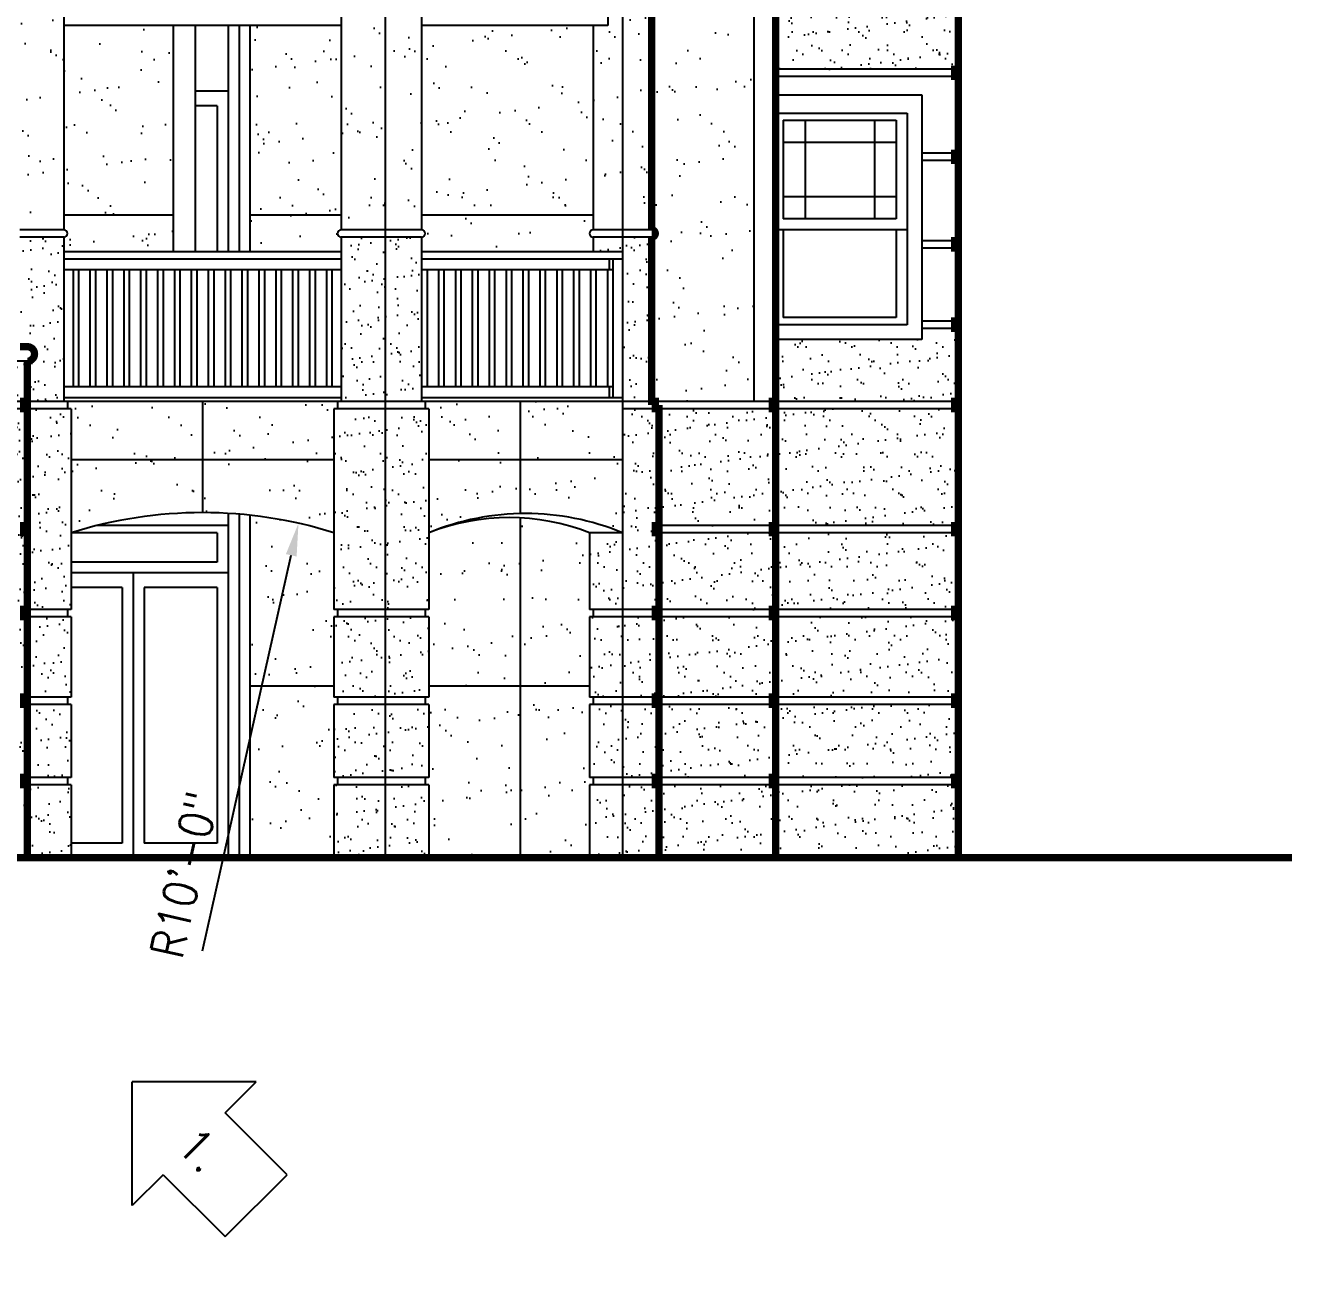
# Model space of a CAD drawing. Header units: inches. Extents: x 495 to 2623, y 393 to 2134.
# Drawn here: x 2266.8 to 2614.7, y 392.7 to 733 of the extents above; entities that cross this region are included whole.
import ezdxf
from ezdxf.enums import TextEntityAlignment as Align

# ---------------------------------------------------------------- set-up
doc = ezdxf.new("R2010")
doc.units = ezdxf.units.IN
doc.header["$LTSCALE"] = 0.5
doc.header["$MEASUREMENT"] = 0
for name, color, linetype in [('A-ANNO-DIMS', 7, 'Continuous'), ('A-ANNO-NOTE', 7, 'Continuous'), ('A-DOOR', 3, 'Continuous'), ('A-ELEV', 2, 'Continuous'), ('A-ELEV-OTLN', 5, 'Continuous'), ('A-ELEV-PATT', 8, 'Continuous'), ('A-GLAZ-FULL', 3, 'Continuous')]:
    doc.layers.add(name, color=color, linetype=linetype)
doc.styles.add('NOTE', font='romans.shx', dxfattribs={"width": 0.9})
doc.dimstyles.new('STANDARD-96', dxfattribs={"dimscale": 96, "dimtxt": 0.09375, "dimasz": 0.09375, "dimexe": 0.0625, "dimexo": 0.0625, "dimgap": 0.03125, "dimtad": 1, "dimdec": 4, "dimzin": 3, "dimdsep": 46, "dimlunit": 4, "dimtxsty": 'NOTE', "dimcen": 0, "dimadec": 0, "dimazin": 0, "dimtfac": 0.7, "dimtdec": 4, "dimtmove": 2, "dimatfit": 3, "dimfxl": 0, "dimfrac": 1, "dimtolj": 1, "dimtzin": 0, "dimarcsym": 0})

# ---------------------------------------------------------------- blocks, each defined once
blk = doc.blocks.new('*D1')
at = {"layer": 'A-ANNO-DIMS', "color": 0, "lineweight": -2}
blk.add_line((2315.31, 479.49), (2339.62, 587.8), dxfattribs=at)
at = {"layer": 'A-ANNO-DIMS', "color": 0}
blk.add_solid([(2338.15, 588.13), (2341.08, 587.47), (2341.59, 596.58)], dxfattribs=at)
at = {"layer": 'DEFPOINTS', "color": 0}
for p in [(2341.59, 596.58), (2315.31, 479.49)]:
    blk.add_point(p, dxfattribs=at)
at = {"layer": 'A-ANNO-DIMS', "color": 0, "insert": (2310.39, 500.29), "char_height": 9, "attachment_point": 5, "rotation": 77.3509, "style": 'NOTE'}
blk.add_mtext('\\A1;R10\'-0"', dxfattribs=at)
blk = doc.blocks.new('REV')
at = {"color": 0, "linetype": 'ByBlock', "lineweight": -2}
for p, q in [((-24, 12), (-24, 24)), ((-24, 24), (0, 0)), ((-48, -12), (-48, 12)), ((-48, 12), (-24, 12)), ((-24, -24), (0, 0)), ((-24, -12), (-48, -12)), ((-24, -12), (-24, -24))]:
    blk.add_line(p, q, dxfattribs=at)
at = {"color": 0, "linetype": 'ByBlock', "lineweight": -2, "style": 'NOTE', "width": 0.9}
blk.add_attdef('REVISION-NO', text='', height=9, dxfattribs=at).set_placement((-24, 0), align=Align.MIDDLE_CENTER)

msp = doc.modelspace()

# ---------------------------------------------------------------- hatches: boundary and pattern name
at = {"layer": 'A-ELEV-PATT'}
h = msp.add_hatch(dxfattribs=at)
h.set_pattern_fill('AR-SAND', color=256, scale=8, style=0)
h.paths.add_polyline_path([(2277.30977, 924.9665), (2265.30977, 924.9665), (2265.30977, 872.11647, -0.179577251), (2277.30977, 870.21135)])
h.paths.add_polyline_path([(2277.30977, 870.21135, 0.179577251), (2265.30977, 872.11647), (2265.30977, 815.98309, 0.124621707), (2277.30977, 818.81106)])
h.paths.add_polyline_path([(2277.30977, 818.81106, -0.124621707), (2265.30977, 815.98309), (2265.30977, 676.9665), (2277.30977, 676.9665)])
h = msp.add_hatch(dxfattribs=at)
h.set_pattern_fill('AR-SAND', color=256, scale=8, style=0)
h.paths.add_polyline_path([(2365.30977, 924.9665), (2353.30977, 924.9665), (2353.30977, 881.67955, -0.166093472), (2365.30977, 877.04994)])
h.paths.add_polyline_path([(2375.30977, 924.9665), (2365.30977, 924.9665), (2365.30977, 877.04994, -0.022758317), (2366.6429, 875.82557, -0.149731266), (2375.30977, 888.526)])
h.paths.add_polyline_path([(2365.30977, 877.04994, 0.166093472), (2353.30977, 881.67955), (2353.30977, 879.9665), (2353.30977, 811.50918, 0.119930327), (2365.30977, 814.96432)])
h.paths.add_polyline_path([(2375.30977, 888.526, 0.149731266), (2366.6429, 875.82557, 0.022758317), (2365.30977, 877.04994), (2365.30977, 814.96432, 0.137334209), (2375.30977, 825.09778)])
h.paths.add_polyline_path([(2365.30977, 814.96432, -0.119930327), (2353.30977, 811.50918), (2353.30977, 676.9665), (2365.30977, 676.9665)])
h.paths.add_polyline_path([(2375.30977, 825.09778, -0.137334209), (2365.30977, 814.96432), (2365.30977, 676.9665), (2375.30977, 676.9665)])
h = msp.add_hatch(dxfattribs=at)
h.set_pattern_fill('AR-SAND', color=256, scale=8, style=0)
h.paths.add_polyline_path([(2430.30977, 793.9665), (2427.68477, 793.9665), (2427.68477, 755.9665), (2423.05977, 755.9665), (2423.05977, 752.9665), (2428.30977, 752.9665), (2428.30977, 742.9665), (2426.30977, 742.9665), (2426.30977, 732.9665), (2422.30977, 732.9665), (2422.30977, 676.9665), (2430.30977, 676.9665)])
h.paths.add_polyline_path([(2438.30977, 829.67696, -0.10613183), (2430.30977, 825.19169), (2430.30977, 676.9665), (2438.30977, 676.9665)])
h.paths.add_polyline_path([(2430.30977, 825.19169, -0.092939305), (2422.30977, 824.27432), (2422.30977, 795.9665), (2430.30977, 795.9665)])
h.paths.add_polyline_path([(2430.30977, 852.9665, 0.028481622), (2422.30977, 855.64595), (2422.30977, 824.27432, 0.092939305), (2430.30977, 825.19169)])
h.paths.add_polyline_path([(2438.30977, 887.65633, 0.134601563), (2430.30977, 894.15056), (2430.30977, 825.19169, 0.10613183), (2438.30977, 829.67696)])
h.paths.add_polyline_path([(2438.30977, 924.9665), (2430.30977, 924.9665), (2430.30977, 894.15056, -0.134601563), (2438.30977, 887.65633)])
h.paths.add_polyline_path([(2430.30977, 924.9665), (2422.30977, 924.9665), (2422.30977, 920.9665), (2430.30977, 920.9665)])
h = msp.add_hatch(dxfattribs=at)
h.set_pattern_fill('AR-SAND', color=256, scale=4, style=0)
h.paths.add_polyline_path([(2522.30977, 752.9665), (2472.30977, 752.9665), (2472.30977, 720.9665), (2522.30977, 720.9665)])
h = msp.add_hatch(dxfattribs=at)
h.set_pattern_fill('AR-SAND', color=256, scale=8, style=0)
h.paths.add_polyline_path([(2466.30977, 742.9665), (2438.30977, 742.9665), (2438.30977, 676.9665, -1), (2438.30977, 674.9665), (2438.30977, 629.9665), (2466.30977, 629.9665)])
h = msp.add_hatch(dxfattribs=at)
h.set_pattern_fill('AR-SAND', color=256, scale=8, style=0)
h.paths.add_polyline_path([(2307.30977, 732.9665), (2277.30977, 732.9665), (2277.30977, 680.9665), (2307.30977, 680.9665)])
h.paths.add_polyline_path([(2307.30977, 680.9665), (2277.30977, 680.9665), (2277.30977, 676.9665, -1), (2277.30977, 674.9665), (2277.30977, 670.9665), (2307.30977, 670.9665)])
h = msp.add_hatch(dxfattribs=at)
h.set_pattern_fill('AR-SAND', color=256, scale=8, style=0)
h.paths.add_polyline_path([(2353.30977, 732.9665), (2328.30977, 732.9665), (2328.30977, 680.9665), (2353.30977, 680.9665)])
h.paths.add_polyline_path([(2353.30977, 674.9665, -1), (2353.30977, 676.9665), (2353.30977, 680.9665), (2328.30977, 680.9665), (2328.30977, 670.9665), (2353.30977, 670.9665)])
h = msp.add_hatch(dxfattribs=at)
h.set_pattern_fill('AR-SAND', color=256, scale=8, style=0)
h.paths.add_polyline_path([(2422.30977, 732.9665), (2375.30977, 732.9665), (2375.30977, 680.9665), (2422.30977, 680.9665)])
h.paths.add_polyline_path([(2422.30977, 676.9665), (2422.30977, 680.9665), (2375.30977, 680.9665), (2375.30977, 676.9665, -1), (2375.30977, 674.9665), (2375.30977, 670.9665), (2422.30977, 670.9665), (2422.30977, 674.9665, -1)])
h = msp.add_hatch(dxfattribs=at)
h.set_pattern_fill('AR-SAND', color=256, scale=4, style=0)
h.paths.add_polyline_path([(2277.30977, 674.9665), (2265.30977, 674.9665), (2265.30977, 644.9665), (2267.30977, 644.9665, -1), (2267.30977, 640.9665), (2267.30977, 629.9665), (2277.30977, 629.9665)])
h.paths.add_polyline_path([(2279.30977, 627.9665), (2267.30977, 627.9665), (2267.30977, 595.9665), (2266.30977, 595.9665), (2266.30977, 593.9665), (2267.30977, 593.9665), (2267.30977, 572.9665), (2279.30977, 572.9665)])
h.paths.add_polyline_path([(2279.30977, 570.9665), (2267.30977, 570.9665), (2267.30977, 548.9665), (2279.30977, 548.9665)])
h.paths.add_polyline_path([(2279.30977, 546.9665), (2267.30977, 546.9665), (2267.30977, 526.9665), (2279.30977, 526.9665)])
h.paths.add_polyline_path([(2279.30977, 524.9665), (2267.30977, 524.9665), (2267.30977, 504.9665), (2279.30977, 504.9665)])
h = msp.add_hatch(dxfattribs=at)
h.set_pattern_fill('AR-SAND', color=256, scale=4, style=0)
h.paths.add_polyline_path([(2365.30977, 674.9665), (2353.30977, 674.9665), (2353.30977, 629.9665), (2365.30977, 629.9665)])
h.paths.add_polyline_path([(2375.30977, 674.9665), (2365.30977, 674.9665), (2365.30977, 629.9665), (2375.30977, 629.9665)])
h.paths.add_polyline_path([(2365.30977, 627.9665), (2351.30977, 627.9665), (2351.30977, 572.9665), (2365.30977, 572.9665)])
h.paths.add_polyline_path([(2377.30977, 627.9665), (2365.30977, 627.9665), (2365.30977, 572.9665), (2377.30977, 572.9665)])
h.paths.add_polyline_path([(2365.30977, 570.9665), (2351.30977, 570.9665), (2351.30977, 548.9665), (2365.30977, 548.9665)])
h.paths.add_polyline_path([(2377.30977, 570.9665), (2365.30977, 570.9665), (2365.30977, 548.9665), (2377.30977, 548.9665)])
h.paths.add_polyline_path([(2365.30977, 546.9665), (2351.30977, 546.9665), (2351.30977, 526.9665), (2365.30977, 526.9665)])
h.paths.add_polyline_path([(2377.30977, 546.9665), (2365.30977, 546.9665), (2365.30977, 526.9665), (2377.30977, 526.9665)])
h.paths.add_polyline_path([(2365.30977, 524.9665), (2351.30977, 524.9665), (2351.30977, 504.9665), (2365.30977, 504.9665)])
h.paths.add_polyline_path([(2377.30977, 524.9665), (2365.30977, 524.9665), (2365.30977, 504.9665), (2377.30977, 504.9665)])
h = msp.add_hatch(dxfattribs=at)
h.set_pattern_fill('AR-SAND', color=256, scale=4, style=0)
h.paths.add_polyline_path([(2430.30977, 674.9665), (2422.30977, 674.9665), (2422.30977, 670.9665), (2430.30977, 670.9665)])
h.paths.add_polyline_path([(2438.30977, 674.9665), (2430.30977, 674.9665), (2430.30977, 629.9665), (2438.30977, 629.9665)])
h.paths.add_polyline_path([(2430.30977, 593.9665), (2421.30977, 593.9665), (2421.30977, 572.9665), (2430.30977, 572.9665)])
h.paths.add_polyline_path([(2440.30977, 627.9665), (2430.30977, 627.9665), (2430.30977, 572.9665), (2440.30977, 572.9665)])
h.paths.add_polyline_path([(2430.30977, 570.9665), (2421.30977, 570.9665), (2421.30977, 548.9665), (2430.30977, 548.9665)])
h.paths.add_polyline_path([(2440.30977, 570.9665), (2430.30977, 570.9665), (2430.30977, 548.9665), (2440.30977, 548.9665)])
h.paths.add_polyline_path([(2430.30977, 546.9665), (2421.30977, 546.9665), (2421.30977, 526.9665), (2430.30977, 526.9665)])
h.paths.add_polyline_path([(2440.30977, 546.9665), (2430.30977, 546.9665), (2430.30977, 526.9665), (2440.30977, 526.9665)])
h.paths.add_polyline_path([(2430.30977, 524.9665), (2421.30977, 524.9665), (2421.30977, 504.9665), (2430.30977, 504.9665)])
h.paths.add_polyline_path([(2440.30977, 524.9665), (2430.30977, 524.9665), (2430.30977, 504.9665), (2440.30977, 504.9665)])
h = msp.add_hatch(dxfattribs=at)
h.set_pattern_fill('AR-SAND', color=256, scale=4, style=0)
h.paths.add_polyline_path([(2522.30977, 649.9665), (2512.30977, 649.9665), (2512.30977, 646.9665), (2472.30977, 646.9665), (2472.30977, 629.9665), (2522.30977, 629.9665)])
h = msp.add_hatch(dxfattribs=at)
h.set_pattern_fill('AR-SAND', color=256, scale=4, style=0)
h.paths.add_polyline_path([(2267.30977, 640.9665), (2099.30977, 640.9665), (2099.30977, 629.9665), (2267.30977, 629.9665)])
h.paths.add_polyline_path([(2267.30977, 627.9665), (2099.30977, 627.9665), (2099.30977, 595.9665), (2132.30977, 595.9665), (2132.30977, 597.9665), (2132.30977, 605.9665), (2180.30977, 605.9665), (2180.30977, 610.9665), (2186.30977, 610.9665), (2186.30977, 605.9665), (2234.30977, 605.9665), (2234.30977, 597.9665), (2234.30977, 595.9665), (2267.30977, 595.9665)])
h.paths.add_polyline_path([(2267.30977, 593.9665), (2234.30977, 593.9665), (2234.30977, 572.9665), (2267.30977, 572.9665)])
h.paths.add_polyline_path([(2267.30977, 570.9665), (2234.30977, 570.9665), (2234.30977, 548.9665), (2267.30977, 548.9665)])
h.paths.add_polyline_path([(2267.30977, 546.9665), (2234.30977, 546.9665), (2234.30977, 526.9665), (2267.30977, 526.9665)])
h.paths.add_polyline_path([(2267.30977, 524.9665), (2234.30977, 524.9665), (2234.30977, 521.9665), (2234.30977, 518.9665), (2132.30977, 518.9665), (2132.30977, 521.9665), (2132.30977, 524.9665), (2099.30977, 524.9665), (2099.30977, 504.9665), (2267.30977, 504.9665)])
h.paths.add_polyline_path([(2132.30977, 546.9665), (2099.30977, 546.9665), (2099.30977, 526.9665), (2132.30977, 526.9665)])
h.paths.add_polyline_path([(2132.30977, 570.9665), (2099.30977, 570.9665), (2099.30977, 548.9665), (2132.30977, 548.9665)])
h.paths.add_polyline_path([(2132.30977, 593.9665), (2099.30977, 593.9665), (2099.30977, 572.9665), (2132.30977, 572.9665)])
h = msp.add_hatch(dxfattribs=at)
h.set_pattern_fill('AR-SAND', color=256, scale=8, style=0)
h.paths.add_polyline_path([(2351.30977, 613.9665), (2315.30977, 613.9665), (2315.30977, 599.4938, -0.076320834), (2351.30977, 593.9665)])
h.paths.add_polyline_path([(2315.30977, 613.9665), (2279.30977, 613.9665), (2279.30977, 593.9665, -0.076320834), (2315.30977, 599.4938)])
h.paths.add_polyline_path([(2315.30977, 629.9665), (2278.30977, 629.9665), (2278.30977, 627.9665), (2279.30977, 627.9665), (2279.30977, 613.9665), (2315.30977, 613.9665)])
h.paths.add_polyline_path([(2351.30977, 627.9665), (2352.30977, 627.9665), (2352.30977, 629.9665), (2315.30977, 629.9665), (2315.30977, 613.9665), (2351.30977, 613.9665)])
h = msp.add_hatch(dxfattribs=at)
h.set_pattern_fill('AR-SAND', color=256, scale=8, style=0)
h.paths.add_polyline_path([(2402.30977, 613.9665), (2377.30977, 613.9665), (2377.30977, 593.9665, -0.093248063), (2402.30977, 599.2342)])
h.paths.add_polyline_path([(2430.30977, 613.9665), (2402.30977, 613.9665), (2402.30977, 599.2342, -0.104209794), (2430.30977, 593.9665)])
h.paths.add_polyline_path([(2430.30977, 629.9665), (2402.30977, 629.9665), (2402.30977, 613.9665), (2430.30977, 613.9665)])
h.paths.add_polyline_path([(2402.30977, 629.9665), (2376.30977, 629.9665), (2376.30977, 627.9665), (2377.30977, 627.9665), (2377.30977, 613.9665), (2402.30977, 613.9665)])
h = msp.add_hatch(dxfattribs=at)
h.set_pattern_fill('AR-SAND', color=256, scale=4, style=0)
h.paths.add_polyline_path([(2474.30977, 524.9665), (2440.30977, 524.9665), (2440.30977, 504.9665), (2474.30977, 504.9665)])
h.paths.add_polyline_path([(2474.30977, 546.9665), (2440.30977, 546.9665), (2440.30977, 526.9665), (2474.30977, 526.9665)])
h.paths.add_polyline_path([(2474.30977, 570.9665), (2440.30977, 570.9665), (2440.30977, 548.9665), (2474.30977, 548.9665)])
h.paths.add_polyline_path([(2474.30977, 593.9665), (2440.30977, 593.9665), (2440.30977, 572.9665), (2474.30977, 572.9665)])
h.paths.add_polyline_path([(2474.30977, 627.9665), (2440.30977, 627.9665), (2440.30977, 595.9665), (2474.30977, 595.9665)])
h = msp.add_hatch(dxfattribs=at)
h.set_pattern_fill('AR-SAND', color=256, scale=4, style=0)
h.paths.add_polyline_path([(2522.30977, 627.9665), (2474.30977, 627.9665), (2474.30977, 595.9665), (2522.30977, 595.9665)])
h.paths.add_polyline_path([(2522.30977, 593.9665), (2474.30977, 593.9665), (2474.30977, 572.9665), (2522.30977, 572.9665)])
h.paths.add_polyline_path([(2522.30977, 570.9665), (2474.30977, 570.9665), (2474.30977, 548.9665), (2522.30977, 548.9665)])
h.paths.add_polyline_path([(2522.30977, 546.9665), (2474.30977, 546.9665), (2474.30977, 526.9665), (2522.30977, 526.9665)])
h.paths.add_polyline_path([(2522.30977, 524.9665), (2474.30977, 524.9665), (2474.30977, 504.9665), (2522.30977, 504.9665)])
h = msp.add_hatch(dxfattribs=at)
h.set_pattern_fill('AR-SAND', color=256, scale=8, style=0)
h.paths.add_polyline_path([(2351.30977, 570.9665), (2352.30977, 570.9665), (2352.30977, 572.9665), (2351.30977, 572.9665), (2351.30977, 593.9665, 0.049075915), (2328.30977, 598.78755), (2328.30977, 551.9665), (2351.30977, 551.9665)])
h.paths.add_polyline_path([(2351.30977, 546.9665), (2352.30977, 546.9665), (2352.30977, 548.9665), (2351.30977, 548.9665), (2351.30977, 551.9665), (2328.30977, 551.9665), (2328.30977, 504.9665), (2351.30977, 504.9665), (2351.30977, 524.9665), (2352.30977, 524.9665), (2352.30977, 526.9665), (2351.30977, 526.9665)])
h.paths.add_polyline_path([(2311.90447, 540.93764), (2323.44786, 592.37251), (2338.29289, 589.04088), (2326.7495, 537.60601)], flags=9)
h = msp.add_hatch(dxfattribs=at)
h.set_pattern_fill('AR-SAND', color=256, scale=8, style=0)
h.paths.add_polyline_path([(2402.30977, 598.05983, 0.106497422), (2377.30977, 593.9665), (2377.30977, 572.9665), (2376.30977, 572.9665), (2376.30977, 570.9665), (2377.30977, 570.9665), (2377.30977, 551.9665), (2402.30977, 551.9665)])
h.paths.add_polyline_path([(2402.30977, 551.9665), (2377.30977, 551.9665), (2377.30977, 548.9665), (2376.30977, 548.9665), (2376.30977, 546.9665), (2377.30977, 546.9665), (2377.30977, 526.9665), (2376.30977, 526.9665), (2376.30977, 524.9665), (2377.30977, 524.9665), (2377.30977, 504.9665), (2402.30977, 504.9665)])
h.paths.add_polyline_path([(2421.30977, 546.9665), (2422.30977, 546.9665), (2422.30977, 548.9665), (2421.30977, 548.9665), (2421.30977, 551.9665), (2402.30977, 551.9665), (2402.30977, 504.9665), (2421.30977, 504.9665), (2421.30977, 524.9665), (2422.30977, 524.9665), (2422.30977, 526.9665), (2421.30977, 526.9665)])
h.paths.add_polyline_path([(2421.30977, 570.9665), (2422.30977, 570.9665), (2422.30977, 572.9665), (2421.30977, 572.9665), (2421.30977, 593.9665, 0.0813251), (2402.30977, 598.05983), (2402.30977, 551.9665), (2421.30977, 551.9665)])

# ---------------------------------------------------------------- linework, layer by layer
at = {"layer": 'A-DOOR'}
for p, q in [((2322.30977, 732.9665), (2322.30977, 670.9665)), ((2325.30977, 732.9665), (2325.30977, 670.9665)), ((2322.30977, 714.9665), (2313.30977, 714.9665)), ((2319.30977, 710.9665), (2313.30977, 710.9665)), ((2319.30977, 710.9665), (2319.30977, 670.9665)), ((2322.30977, 599.28946), (2322.30977, 504.9665)), ((2325.30977, 599.07641), (2325.30977, 504.9665)), ((2322.30977, 595.9665), (2286.42882, 595.9665)), ((2319.30977, 593.9665), (2279.30977, 593.9665)), ((2319.30977, 593.9665), (2319.30977, 585.9665)), ((2319.30977, 585.9665), (2279.30977, 585.9665)), ((2322.30977, 582.9665), (2279.30977, 582.9665)), ((2296.30977, 582.9665), (2296.30977, 504.9665)), ((2293.30977, 578.9665), (2279.30977, 578.9665)), ((2293.30977, 578.9665), (2293.30977, 508.9665)), ((2299.30977, 578.9665), (2299.30977, 508.9665)), ((2319.30977, 578.9665), (2299.30977, 578.9665)), ((2319.30977, 578.9665), (2319.30977, 508.9665)), ((2293.30977, 508.9665), (2279.30977, 508.9665)), ((2319.30977, 508.9665), (2299.30977, 508.9665))]:
    msp.add_line(p, q, dxfattribs=at)
at = {"layer": 'A-ELEV'}
for p, q in [((2466.30977, 974.9665), (2466.30977, 629.9665)), ((2277.30977, 924.9665), (2277.30977, 676.9665)), ((2353.30977, 924.9665), (2353.30977, 676.9665)), ((2365.30977, 924.9665), (2365.30977, 504.9665)), ((2375.30977, 924.9665), (2375.30977, 676.9665)), ((2430.30977, 924.9665), (2430.30977, 504.9665)), ((2426.30977, 742.9665), (2426.30977, 732.9665)), ((2353.30977, 732.9665), (2277.30977, 732.9665)), ((2307.30977, 732.9665), (2307.30977, 670.9665)), ((2313.30977, 732.9665), (2313.30977, 670.9665)), ((2328.30977, 732.9665), (2328.30977, 670.9665)), ((2426.30977, 732.9665), (2375.30977, 732.9665)), ((2422.30977, 732.9665), (2422.30977, 676.9665)), ((2522.30977, 720.9665), (2472.30977, 720.9665)), ((2522.30977, 718.9665), (2472.30977, 718.9665)), ((2522.30977, 697.9665), (2512.30977, 697.9665)), ((2522.30977, 695.9665), (2512.30977, 695.9665)), ((2307.30977, 680.9665), (2277.30977, 680.9665)), ((2353.30977, 680.9665), (2328.30977, 680.9665)), ((2422.30977, 680.9665), (2375.30977, 680.9665)), ((2277.30977, 676.9665), (2265.30977, 676.9665)), ((2277.30977, 674.9665), (2265.30977, 674.9665)), ((2277.30977, 674.9665), (2277.30977, 629.9665)), ((2375.30977, 676.9665), (2353.30977, 676.9665)), ((2353.30977, 674.9665), (2353.30977, 629.9665)), ((2375.30977, 674.9665), (2353.30977, 674.9665)), ((2375.30977, 674.9665), (2375.30977, 629.9665)), ((2438.30977, 676.9665), (2422.30977, 676.9665)), ((2438.30977, 674.9665), (2422.30977, 674.9665)), ((2422.30977, 674.9665), (2422.30977, 670.9665)), ((2522.30977, 673.9665), (2512.30977, 673.9665)), ((2522.30977, 671.9665), (2512.30977, 671.9665)), ((2353.30977, 670.9665), (2277.30977, 670.9665)), ((2353.30977, 668.9665), (2277.30977, 668.9665)), ((2430.30977, 670.9665), (2375.30977, 670.9665)), ((2430.30977, 668.9665), (2375.30977, 668.9665)), ((2426.68477, 668.9665), (2426.68477, 665.9665)), ((2427.68477, 668.9665), (2427.68477, 630.9665)), ((2353.30977, 665.9665), (2277.30977, 665.9665)), ((2279.87227, 665.9665), (2279.87227, 633.9665)), ((2281.37227, 665.9665), (2281.37227, 633.9665)), ((2284.49727, 665.9665), (2284.49727, 633.9665)), ((2285.99727, 665.9665), (2285.99727, 633.9665)), ((2289.12227, 665.9665), (2289.12227, 633.9665)), ((2290.62227, 665.9665), (2290.62227, 633.9665)), ((2293.74727, 665.9665), (2293.74727, 633.9665)), ((2295.24727, 665.9665), (2295.24727, 633.9665)), ((2298.37227, 665.9665), (2298.37227, 633.9665)), ((2299.87227, 665.9665), (2299.87227, 633.9665)), ((2302.99727, 665.9665), (2302.99727, 633.9665)), ((2304.49727, 665.9665), (2304.49727, 633.9665)), ((2307.62227, 665.9665), (2307.62227, 633.9665)), ((2309.12227, 665.9665), (2309.12227, 633.9665)), ((2312.24727, 665.9665), (2312.24727, 633.9665)), ((2313.74727, 665.9665), (2313.74727, 633.9665)), ((2316.87227, 665.9665), (2316.87227, 633.9665)), ((2318.37227, 665.9665), (2318.37227, 633.9665)), ((2321.49727, 665.9665), (2321.49727, 633.9665)), ((2322.99727, 665.9665), (2322.99727, 633.9665)), ((2326.12227, 665.9665), (2326.12227, 633.9665)), ((2327.62227, 665.9665), (2327.62227, 633.9665)), ((2330.74727, 665.9665), (2330.74727, 633.9665)), ((2332.24727, 665.9665), (2332.24727, 633.9665)), ((2335.37227, 665.9665), (2335.37227, 633.9665)), ((2336.87227, 665.9665), (2336.87227, 633.9665)), ((2339.99727, 665.9665), (2339.99727, 633.9665)), ((2341.49727, 665.9665), (2341.49727, 633.9665)), ((2344.62227, 665.9665), (2344.62227, 633.9665)), ((2346.12227, 665.9665), (2346.12227, 633.9665)), ((2349.24727, 665.9665), (2349.24727, 633.9665)), ((2350.74727, 665.9665), (2350.74727, 633.9665)), ((2427.68477, 665.9665), (2375.30977, 665.9665)), ((2376.80977, 665.9665), (2376.80977, 633.9665)), ((2379.93477, 665.9665), (2379.93477, 633.9665)), ((2381.43477, 665.9665), (2381.43477, 633.9665)), ((2384.55977, 665.9665), (2384.55977, 633.9665)), ((2386.05977, 665.9665), (2386.05977, 633.9665)), ((2389.18477, 665.9665), (2389.18477, 633.9665)), ((2390.68477, 665.9665), (2390.68477, 633.9665)), ((2393.80977, 665.9665), (2393.80977, 633.9665)), ((2395.30977, 665.9665), (2395.30977, 633.9665)), ((2398.43477, 665.9665), (2398.43477, 633.9665)), ((2399.93477, 665.9665), (2399.93477, 633.9665)), ((2403.05977, 665.9665), (2403.05977, 633.9665)), ((2404.55977, 665.9665), (2404.55977, 633.9665)), ((2407.68477, 665.9665), (2407.68477, 633.9665)), ((2409.18477, 665.9665), (2409.18477, 633.9665)), ((2412.30977, 665.9665), (2412.30977, 633.9665)), ((2413.80977, 665.9665), (2413.80977, 633.9665)), ((2416.93477, 665.9665), (2416.93477, 633.9665)), ((2418.43477, 665.9665), (2418.43477, 633.9665)), ((2421.55977, 665.9665), (2421.55977, 633.9665)), ((2423.05977, 665.9665), (2423.05977, 633.9665)), ((2426.18477, 665.9665), (2426.18477, 633.9665)), ((2522.30977, 651.9665), (2512.30977, 651.9665)), ((2522.30977, 649.9665), (2512.30977, 649.9665)), ((2267.30977, 640.9665), (2099.30977, 640.9665)), ((2353.30977, 633.9665), (2277.30977, 633.9665)), ((2427.68477, 633.9665), (2375.30977, 633.9665)), ((2426.68477, 633.9665), (2426.68477, 630.9665)), ((2522.30977, 629.9665), (1966.30977, 629.9665)), ((2353.30977, 630.9665), (2277.30977, 630.9665)), ((2278.30977, 629.9665), (2278.30977, 627.9665)), ((2315.30977, 629.9665), (2315.30977, 599.4938)), ((2352.30977, 629.9665), (2352.30977, 627.9665)), ((2430.30977, 630.9665), (2375.30977, 630.9665)), ((2376.30977, 629.9665), (2376.30977, 627.9665)), ((2402.30977, 629.9665), (2402.30977, 599.2342)), ((2279.30977, 627.9665), (1965.30977, 627.9665)), ((2279.30977, 627.9665), (2279.30977, 572.9665)), ((2351.30977, 627.9665), (2351.30977, 572.9665)), ((2377.30977, 627.9665), (2351.30977, 627.9665)), ((2377.30977, 627.9665), (2377.30977, 572.9665)), ((2522.30977, 627.9665), (2430.30977, 627.9665)), ((2351.30977, 613.9665), (2279.30977, 613.9665)), ((2430.30977, 613.9665), (2377.30977, 613.9665)), ((2328.30977, 598.78755), (2328.30977, 504.9665)), ((2402.30977, 598.05983), (2402.30977, 504.9665)), ((2521.30977, 595.9665), (2440.30977, 595.9665)), ((2421.30977, 593.9665), (2421.30977, 572.9665)), ((2430.30977, 593.9665), (2421.30977, 593.9665)), ((2521.30977, 593.9665), (2440.30977, 593.9665)), ((2279.30977, 572.9665), (2267.30977, 572.9665)), ((2279.30977, 570.9665), (2267.30977, 570.9665)), ((2278.30977, 572.9665), (2278.30977, 570.9665)), ((2279.30977, 570.9665), (2279.30977, 548.9665)), ((2377.30977, 572.9665), (2351.30977, 572.9665)), ((2351.30977, 570.9665), (2351.30977, 548.9665)), ((2377.30977, 570.9665), (2351.30977, 570.9665)), ((2352.30977, 572.9665), (2352.30977, 570.9665)), ((2376.30977, 572.9665), (2376.30977, 570.9665)), ((2377.30977, 570.9665), (2377.30977, 548.9665)), ((2521.30977, 572.9665), (2421.30977, 572.9665)), ((2521.30977, 570.9665), (2421.30977, 570.9665)), ((2421.30977, 570.9665), (2421.30977, 548.9665)), ((2422.30977, 572.9665), (2422.30977, 570.9665)), ((2351.30977, 551.9665), (2328.30977, 551.9665)), ((2421.30977, 551.9665), (2377.30977, 551.9665)), ((2279.30977, 548.9665), (2267.30977, 548.9665)), ((2279.30977, 546.9665), (2267.30977, 546.9665)), ((2278.30977, 548.9665), (2278.30977, 546.9665)), ((2279.30977, 546.9665), (2279.30977, 526.9665)), ((2377.30977, 548.9665), (2351.30977, 548.9665)), ((2351.30977, 546.9665), (2351.30977, 526.9665)), ((2377.30977, 546.9665), (2351.30977, 546.9665)), ((2352.30977, 548.9665), (2352.30977, 546.9665)), ((2376.30977, 548.9665), (2376.30977, 546.9665)), ((2377.30977, 546.9665), (2377.30977, 526.9665)), ((2521.30977, 548.9665), (2421.30977, 548.9665)), ((2521.30977, 546.9665), (2421.30977, 546.9665)), ((2421.30977, 546.9665), (2421.30977, 526.9665)), ((2422.30977, 548.9665), (2422.30977, 546.9665)), ((2279.30977, 526.9665), (2267.30977, 526.9665)), ((2278.30977, 526.9665), (2278.30977, 524.9665)), ((2377.30977, 526.9665), (2351.30977, 526.9665)), ((2352.30977, 526.9665), (2352.30977, 524.9665)), ((2376.30977, 526.9665), (2376.30977, 524.9665)), ((2521.30977, 526.9665), (2421.30977, 526.9665)), ((2422.30977, 526.9665), (2422.30977, 524.9665)), ((2279.30977, 524.9665), (2267.30977, 524.9665)), ((2279.30977, 524.9665), (2279.30977, 504.9665)), ((2351.30977, 524.9665), (2351.30977, 504.9665)), ((2377.30977, 524.9665), (2351.30977, 524.9665)), ((2377.30977, 524.9665), (2377.30977, 504.9665)), ((2521.30977, 524.9665), (2421.30977, 524.9665)), ((2421.30977, 524.9665), (2421.30977, 504.9665))]:
    msp.add_line(p, q, dxfattribs=at)
for centre, radius, start, end in [((2277.30977, 675.9665), 1, 270, 90), ((2353.30977, 675.9665), 1, 90, 270), ((2375.30977, 675.9665), 1, 270, 90), ((2422.30977, 675.9665), 1, 90, 270), ((2315.30977, 479.4938), 120, 72.5423969, 107.4576031), ((2403.80977, 530.15763), 69.09285, 67.4467541, 112.5532459), ((2399.30977, 537.99191), 60.14279, 68.5434138, 111.4565862)]:
    msp.add_arc(centre, radius, start, end, dxfattribs=at)
at = {"layer": 'A-ELEV-OTLN'}
msp.add_lwpolyline([(2472.30977, 974.9665, 2, 2, 0), (2472.30977, 629.9665, 2, 2, 0), (2471.30977, 629.9665, 2, 2, 0), (2471.30977, 627.9665, 2, 2, 0), (2472.30977, 627.9665, 2, 2, 0), (2472.30977, 595.9665, 2, 2, 0), (2471.30977, 595.9665, 2, 2, 0), (2471.30977, 593.9665, 2, 2, 0), (2472.30977, 593.9665, 2, 2, 0), (2472.30977, 572.9665, 2, 2, 0), (2471.30977, 572.9665, 2, 2, 0), (2471.30977, 570.9665, 2, 2, 0), (2472.30977, 570.9665, 2, 2, 0), (2472.30977, 548.9665, 2, 2, 0), (2471.30977, 548.9665, 2, 2, 0), (2471.30977, 546.9665, 2, 2, 0), (2472.30977, 546.9665, 2, 2, 0), (2472.30977, 526.9665, 2, 2, 0), (2471.30977, 526.9665, 2, 2, 0), (2471.30977, 524.9665, 2, 2, 0), (2472.30977, 524.9665, 2, 2, 0), (2472.30977, 504.9665, 0, 0, 0)], format="xyseb", dxfattribs=at)
at = {"layer": 'A-ELEV-OTLN', "const_width": 2}
for points in [[(2438.30977, 924.9665), (2438.30977, 676.9665, -1), (2438.30977, 674.9665), (2438.30977, 629.9665), (2439.30977, 629.9665), (2439.30977, 627.9665), (2440.30977, 627.9665), (2440.30977, 595.9665), (2439.30977, 595.9665), (2439.30977, 593.9665), (2440.30977, 593.9665), (2440.30977, 572.9665), (2439.30977, 572.9665), (2439.30977, 570.9665), (2440.30977, 570.9665), (2440.30977, 548.9665), (2439.30977, 548.9665), (2439.30977, 546.9665), (2440.30977, 546.9665), (2440.30977, 526.9665), (2439.30977, 526.9665), (2439.30977, 524.9665), (2440.30977, 524.9665), (2440.30977, 504.9665)], [(2265.30977, 644.9665), (2267.30977, 644.9665, -1), (2267.30977, 640.9665), (2267.30977, 629.9665), (2266.30977, 629.9665), (2266.30977, 627.9665), (2267.30977, 627.9665), (2267.30977, 595.9665), (2266.30977, 595.9665), (2266.30977, 593.9665), (2267.30977, 593.9665), (2267.30977, 572.9665), (2266.30977, 572.9665), (2266.30977, 570.9665), (2267.30977, 570.9665), (2267.30977, 548.9665), (2266.30977, 548.9665), (2266.30977, 546.9665), (2267.30977, 546.9665), (2267.30977, 526.9665), (2266.30977, 526.9665), (2266.30977, 524.9665), (2267.30977, 524.9665), (2267.30977, 504.9665)]]:
    msp.add_lwpolyline(points, format="xyb", dxfattribs=at)
for points in [[(2522.30977, 752.9665), (2522.30977, 720.9665), (2521.30977, 720.9665), (2521.30977, 718.9665), (2522.30977, 718.9665), (2522.30977, 697.9665), (2521.30977, 697.9665), (2521.30977, 695.9665), (2522.30977, 695.9665), (2522.30977, 673.9665), (2521.30977, 673.9665), (2521.30977, 671.9665), (2522.30977, 671.9665), (2522.30977, 651.9665), (2521.30977, 651.9665), (2521.30977, 649.9665), (2522.30977, 649.9665), (2522.30977, 629.9665), (2521.30977, 629.9665), (2521.30977, 627.9665), (2522.30977, 627.9665), (2522.30977, 595.9665), (2521.30977, 595.9665), (2521.30977, 593.9665), (2522.30977, 593.9665), (2522.30977, 572.9665), (2521.30977, 572.9665), (2521.30977, 570.9665), (2522.30977, 570.9665), (2522.30977, 548.9665), (2521.30977, 548.9665), (2521.30977, 546.9665), (2522.30977, 546.9665), (2522.30977, 526.9665), (2521.30977, 526.9665), (2521.30977, 524.9665), (2522.30977, 524.9665), (2522.30977, 504.9665)], [(1124.30977, 504.9665), (2613.65575, 504.9665)]]:
    msp.add_lwpolyline(points, dxfattribs=at)
at = {"layer": 'A-GLAZ-FULL'}
for p, q in [((2472.30977, 713.9665), (2512.30977, 713.9665)), ((2512.30977, 713.9665), (2512.30977, 646.9665)), ((2472.30977, 708.9665), (2508.30977, 708.9665)), ((2474.30977, 706.9665), (2505.30977, 706.9665)), ((2474.30977, 706.9665), (2474.30977, 679.9665)), ((2480.30977, 706.9665), (2480.30977, 679.9665)), ((2499.30977, 706.9665), (2499.30977, 679.9665)), ((2505.30977, 706.9665), (2505.30977, 679.9665)), ((2508.30977, 708.9665), (2508.30977, 650.9665)), ((2474.30977, 700.9665), (2505.30977, 700.9665)), ((2505.30977, 685.9665), (2474.30977, 685.9665)), ((2505.30977, 679.9665), (2474.30977, 679.9665)), ((2508.30977, 676.9665), (2472.30977, 676.9665)), ((2474.30977, 676.9665), (2474.30977, 652.9665)), ((2505.30977, 676.9665), (2505.30977, 652.9665)), ((2508.30977, 650.9665), (2472.30977, 650.9665)), ((2505.30977, 652.9665), (2474.30977, 652.9665)), ((2512.30977, 646.9665), (2472.30977, 646.9665))]:
    msp.add_line(p, q, dxfattribs=at)

# ---------------------------------------------------------------- block references
at = {"layer": 'A-ANNO-NOTE'}
ref = msp.add_blockref('REV', (2296.05617, 443.59028), dxfattribs=dict(at, xscale=-1, rotation=315))
ref.add_attrib('REVISION-NO', '1.', dxfattribs={"layer": '0', "color": 0, "linetype": 'ByBlock', "lineweight": -2, "height": 9, "rotation": 315, "style": 'NOTE', "width": 0.9}).set_placement((2314.66318, 424.98327), align=Align.MIDDLE_CENTER)

# ---------------------------------------------------------------- dimensions: what is measured, and where the dimension line sits
at = {"layer": 'A-ANNO-DIMS'}
dim = msp.add_radius_dim(center=(2315.30977, 479.4938), mpoint=(2341.58741, 596.58131), dimstyle='STANDARD-96', dxfattribs=at)
dim.commit()
dim.dimension.update_dxf_attribs({"geometry": '*D1', "text_midpoint": (2310.38533, 500.29383), "dimtype": 164})

doc.saveas('drawing.dxf')
